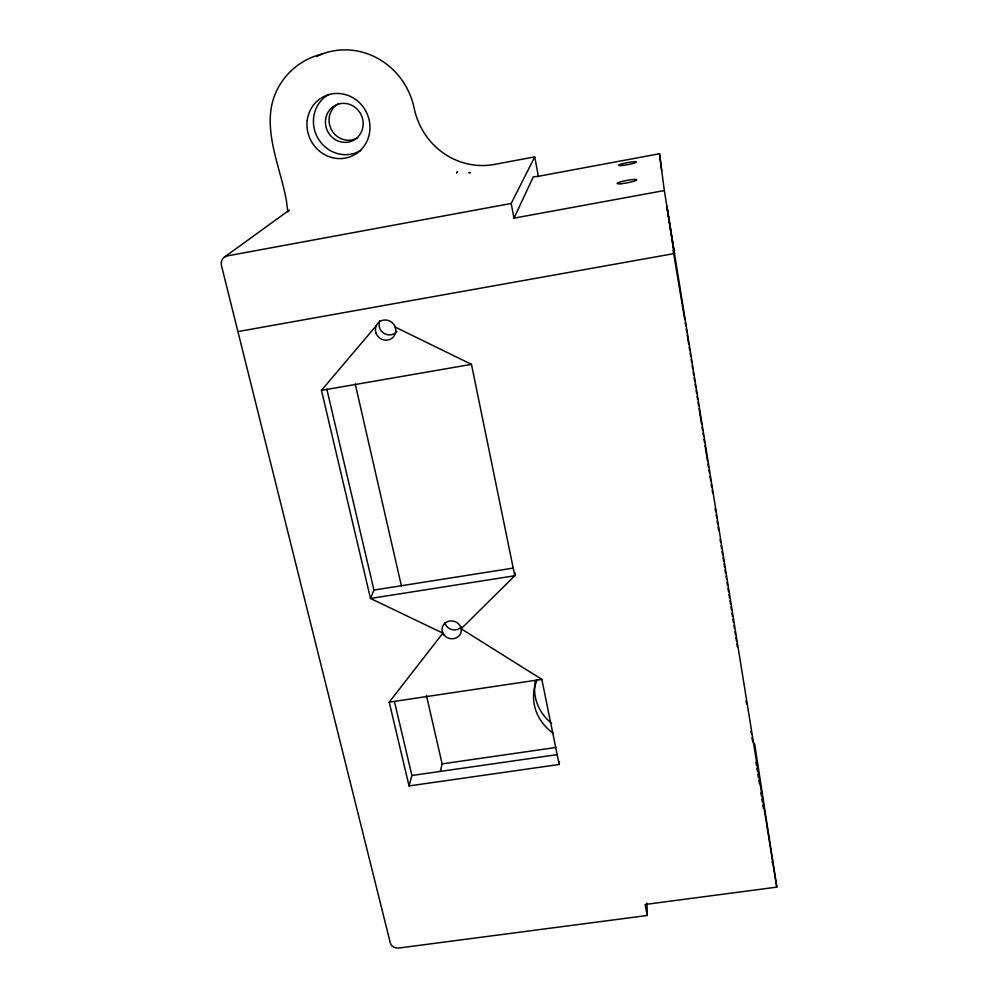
<?xml version="1.0" encoding="UTF-8"?>
<svg xmlns="http://www.w3.org/2000/svg" width="998" height="998" viewBox="0 0 998 998"><rect width="100%" height="100%" fill="white"/><g stroke="black" fill="none" stroke-linecap="round" stroke-linejoin="round"><path stroke-width="1.5" d="M376.321 325.61L321.468 390.355L370.495 598.451L442.875 633.144L389.208 702.155L409.055 785.937L559.167 764.48L559.441 761.549M661.711 170.982L659.491 153.742L539.98 175.997A7.086 0.786 -11 0 1 533.443 176.546L513.995 218.15L664.331 190.556L659.491 153.742M515.317 573.039L514.781 575.759L461.163 628.79L541.827 679.364L559.167 764.48M440.305 771.392L442.102 763.882L426.458 695.494M409.055 785.937L411.887 775.496L394.484 701.656M287.923 211.726L289.32 210.104L223.976 257.434M326.808 389.008L373.951 590.067L370.495 598.451L514.781 575.759L471.468 364.357L395.233 327.094M513.995 218.15L511.188 203.48L534.741 156.861L494.634 164.396A71.357 68.725 79.3 0 1 414.17 108.208A70.87 67.165 64.7 0 0 316.528 56.487M322.117 54.054C304.702 58.084 289.295 69.311 280.014 84.581C257.397 121.02 280.114 163.984 286.501 201.334L287.773 211.514M511.188 203.48L227.357 255.887A8.508 7.922 48.6 0 0 221.444 265.48L390.268 942.823A7.186 6.15 12.5 0 0 398.763 948.038L647.215 915.49L647.041 903.103M237.923 331.586L674.498 253.517L666.839 206.249L673.625 250.361A8.396 1.397 -10.3 0 0 673.089 250.249L684.753 319.522M321.468 390.355L471.468 364.357M373.951 590.067L513.309 568.074M389.208 702.155L541.827 679.364M442.102 763.882L556.223 747.427M411.887 775.496L557.071 754.65M753.053 741.813L754.725 744.433L776.793 887.122L645.107 904.475L647.215 915.49M772.003 862.072L772.677 863.495M444.859 622.902L445.382 624.336A9.531 8.782 14.6 0 0 461.375 626.981M355.226 383.956L401.446 586.076M534.741 156.861L538.421 176.733M664.331 190.556L776.793 887.122M685.239 322.591L685.738 325.672M686.225 328.741L686.724 331.823M687.223 334.891L688.707 344.11M689.194 347.192L689.693 350.261M690.179 353.329L690.678 356.411M691.177 359.48L691.664 362.561M692.163 365.63L692.662 368.699M693.148 371.78L693.647 374.849M694.146 377.93L694.633 380.999M695.132 384.08L695.618 387.149M696.117 390.218L696.616 393.299M697.103 396.368L697.602 399.45M698.101 402.518L698.588 405.587M699.087 408.669L701.557 424.038M702.056 427.107L702.542 430.188M703.041 433.257L703.528 436.326M704.027 439.407L704.526 442.476M705.012 445.557L707.482 460.926M707.981 463.995L708.48 467.076M708.967 470.145L709.466 473.214M709.965 476.296L710.701 480.899M711.2 483.98L711.686 487.049M712.185 490.13L712.684 493.199M715.154 508.568L715.641 511.65M716.14 514.719L716.639 517.787M717.125 520.869L717.624 523.938M718.111 527.019L718.61 530.088M720.094 539.307L720.593 542.388M721.08 545.457L721.579 548.526M722.065 551.607L722.564 554.676M723.063 557.757L723.55 560.826M724.049 563.907L724.548 566.976M725.035 570.045L725.534 573.126M726.02 576.195L726.519 579.277M727.018 582.345L727.505 585.414M728.004 588.496L728.503 591.565M728.989 594.646L729.488 597.715M729.975 600.784L730.474 603.865M730.973 606.934L731.459 610.015M731.958 613.084L732.457 616.153M732.944 619.234L733.443 622.303M733.929 625.384L734.428 628.453M734.927 631.534L735.414 634.603M735.913 637.672L736.412 640.753M736.898 643.822L737.397 646.904M746.042 700.696L746.541 703.765M750.995 731.434L751.482 734.503M751.981 737.584L752.48 740.653M755.935 762.173L756.434 765.241M756.921 768.323L757.42 771.392M757.906 774.473L758.405 777.542M758.904 780.611L759.391 783.692M760.875 792.911L761.374 795.98M761.861 799.061L762.36 802.13M762.859 805.211L763.345 808.28M357.633 137.712A19.486 18.463 64.7 0 1 331.523 129.877A19.486 18.463 64.7 0 1 339.058 103.493M396.917 331.511A10.217 9.805 39.7 0 1 379.901 320.533M553.304 733.293A49.638 45.184 5.3 0 1 537.286 679.65M360.74 150.498A32.26 30.564 64.3 0 1 317.875 138.098A32.26 30.564 64.3 0 1 328.804 94.461M551.644 723.35A49.114 44.785 5.2 0 1 535.489 680.511M457.284 171.943L456.722 172.816L457.284 171.943M468.885 172.579L470.42 172.679L468.885 172.579M307.222 120.371A32.922 31.163 63.7 0 0 350.523 156.636A32.922 31.163 63.7 0 0 357.646 101.06A32.922 31.163 63.7 0 0 307.222 120.371M325.585 119.511A19.723 18.675 64.3 0 0 351.533 141.205A19.723 18.675 64.3 0 0 355.787 107.896A19.723 18.675 64.3 0 0 325.585 119.511M444.297 635.302A9.656 8.882 14.5 0 0 460.702 633.256A9.656 8.882 14.5 0 0 450.011 620.993A9.656 8.882 14.5 0 0 444.297 635.302M376.134 333.357A10.367 9.93 39.2 0 0 393.574 336.738A10.367 9.93 39.2 0 0 387.187 320.171A10.367 9.93 39.2 0 0 376.134 333.357M621.03 183.719A9.968 1.223 -10.7 0 0 636.674 179.989A9.968 1.223 -10.7 0 0 623.164 181.187A9.968 1.223 -10.7 0 0 621.03 183.719M622.078 165.481A9.157 1.035 -10.7 0 0 636.45 162.1A9.157 1.035 -10.7 0 0 624.049 163.31A9.157 1.035 -10.7 0 0 622.078 165.481"/></g></svg>
